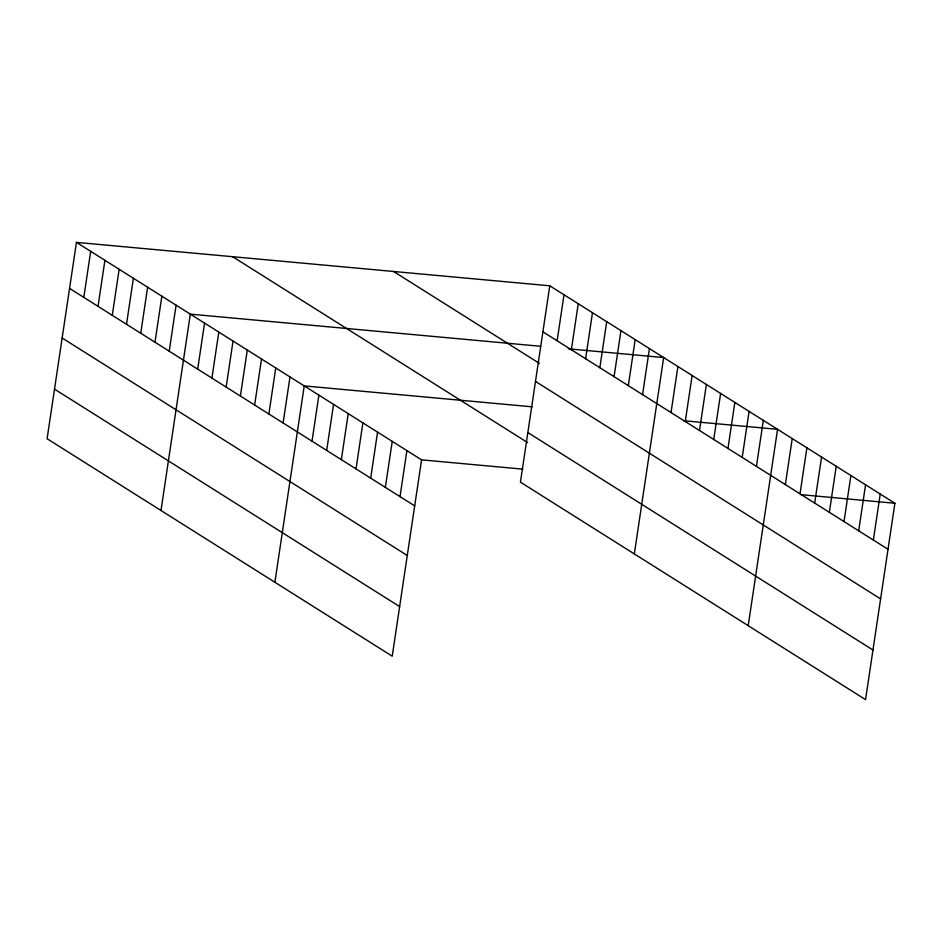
<?xml version="1.0" encoding="UTF-8"?>
<svg xmlns="http://www.w3.org/2000/svg" width="942" height="942" viewBox="0 0 942 942"><rect width="100%" height="100%" fill="white"/><g stroke="black" fill="none" stroke-linecap="round" stroke-linejoin="round"><path stroke-width="1.41" d="M76.443 242.377L47.1 438.737L392.225 656.197L421.569 459.849L76.443 242.377L549.775 285.803L894.9 503.263L865.557 699.623L520.431 482.151L549.775 285.803M83.803 297.378L90.679 251.349M98.039 306.35L104.915 260.322M112.275 315.323L119.151 269.294M126.511 324.283L133.387 278.267M140.747 333.256L147.623 287.228M154.983 342.229L161.859 296.2M169.219 351.201L176.095 305.173M160.988 510.493L190.331 314.145L540.732 346.291M197.69 369.146L204.567 323.118M211.926 378.107L218.803 332.09M226.162 387.08L233.039 341.051M240.398 396.052L247.287 350.024M254.634 405.025L261.523 358.996M268.87 413.997L275.759 367.969M283.106 422.97L289.995 376.941M274.876 582.262L304.231 385.914L532.265 406.826M312.014 441.174L318.891 395.145M326.686 450.417L333.562 404.389M341.345 459.661L348.234 413.632M356.017 468.904L362.894 422.876M370.689 478.147L377.565 432.119M385.349 487.391L392.237 441.362M400.02 496.634L406.897 450.606M557.134 340.792L564.011 294.764M571.37 349.765L578.247 303.736M585.606 358.737L592.483 312.709M599.842 367.71L606.719 321.681M614.078 376.682L620.955 330.654M628.314 385.643L635.191 339.626M642.55 394.616L649.427 348.587M634.319 553.92L663.663 357.56L568.214 348.811M671.022 412.561L677.899 366.532M685.258 421.533L692.134 375.505M699.494 430.506L706.382 384.477M713.73 439.467L720.618 393.45M727.966 448.439L734.854 402.411M742.202 457.412L749.09 411.383M756.438 466.384L763.326 420.356M748.207 625.676L777.562 429.328L683.551 420.709M785.345 484.6L792.222 438.572M800.017 493.843L806.894 447.815M814.677 503.087L821.565 457.058M829.349 512.318L836.225 466.302M844.02 521.562L850.897 475.545M858.68 530.805L865.568 484.777M873.352 540.049L880.228 494.02M421.569 459.849L522.81 469.14M800.888 494.644L894.9 503.263M542.898 331.82L888.023 549.292M393.579 271.473L539.495 363.424M535.48 381.428L880.605 598.9M527.85 432.543L872.963 650.015M232.65 256.707L527.65 442.599M69.567 288.405L414.692 505.878M62.148 338.013L407.274 555.486M54.518 389.128L399.632 606.589"/></g></svg>
